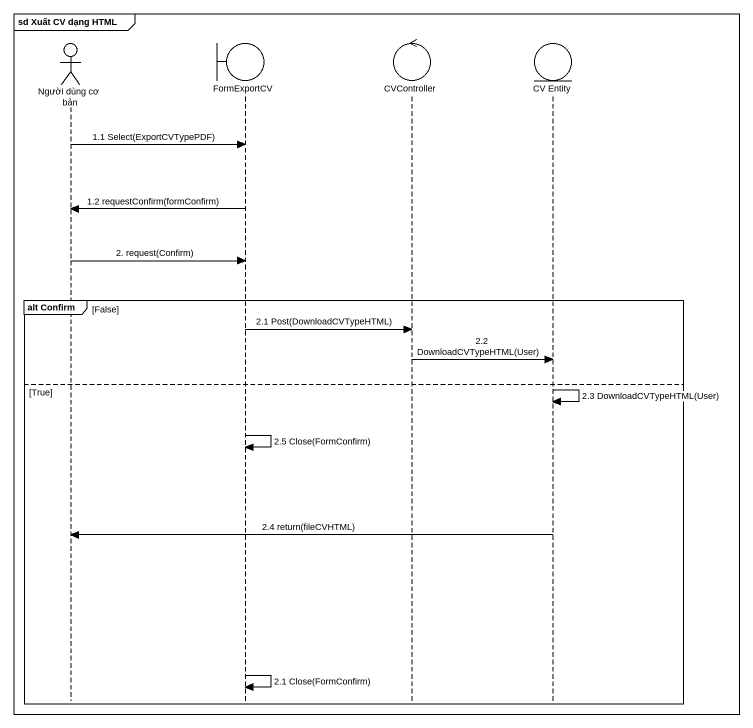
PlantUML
@startuml
mainframe sd Xuất CV dạng HTML
hide footbox
actor "Người dùng cơ bản" as Người_dùng_cơ_bản
boundary FormExportCV
control CVController
entity "CV Entity" as CV_Entity

Người_dùng_cơ_bản -> FormExportCV : 1.1 Select(ExportCVTypePDF)
FormExportCV -> Người_dùng_cơ_bản : 1.2 requestConfirm(formConfirm)
Người_dùng_cơ_bản -> FormExportCV : 2. request(Confirm)
group alt Confirm [False]
  FormExportCV -> CVController : 2.1 Post(DownloadCVTypeHTML)
  CVController -> CV_Entity : 2.2 DownloadCVTypeHTML(User)
else True
  CV_Entity -> CV_Entity : 2.3 DownloadCVTypeHTML(User)
  FormExportCV -> FormExportCV : 2.5 Close(FormConfirm)
  CV_Entity -> Người_dùng_cơ_bản : 2.4 return(fileCVHTML)
  FormExportCV -> FormExportCV : 2.1 Close(FormConfirm)
end
@enduml
